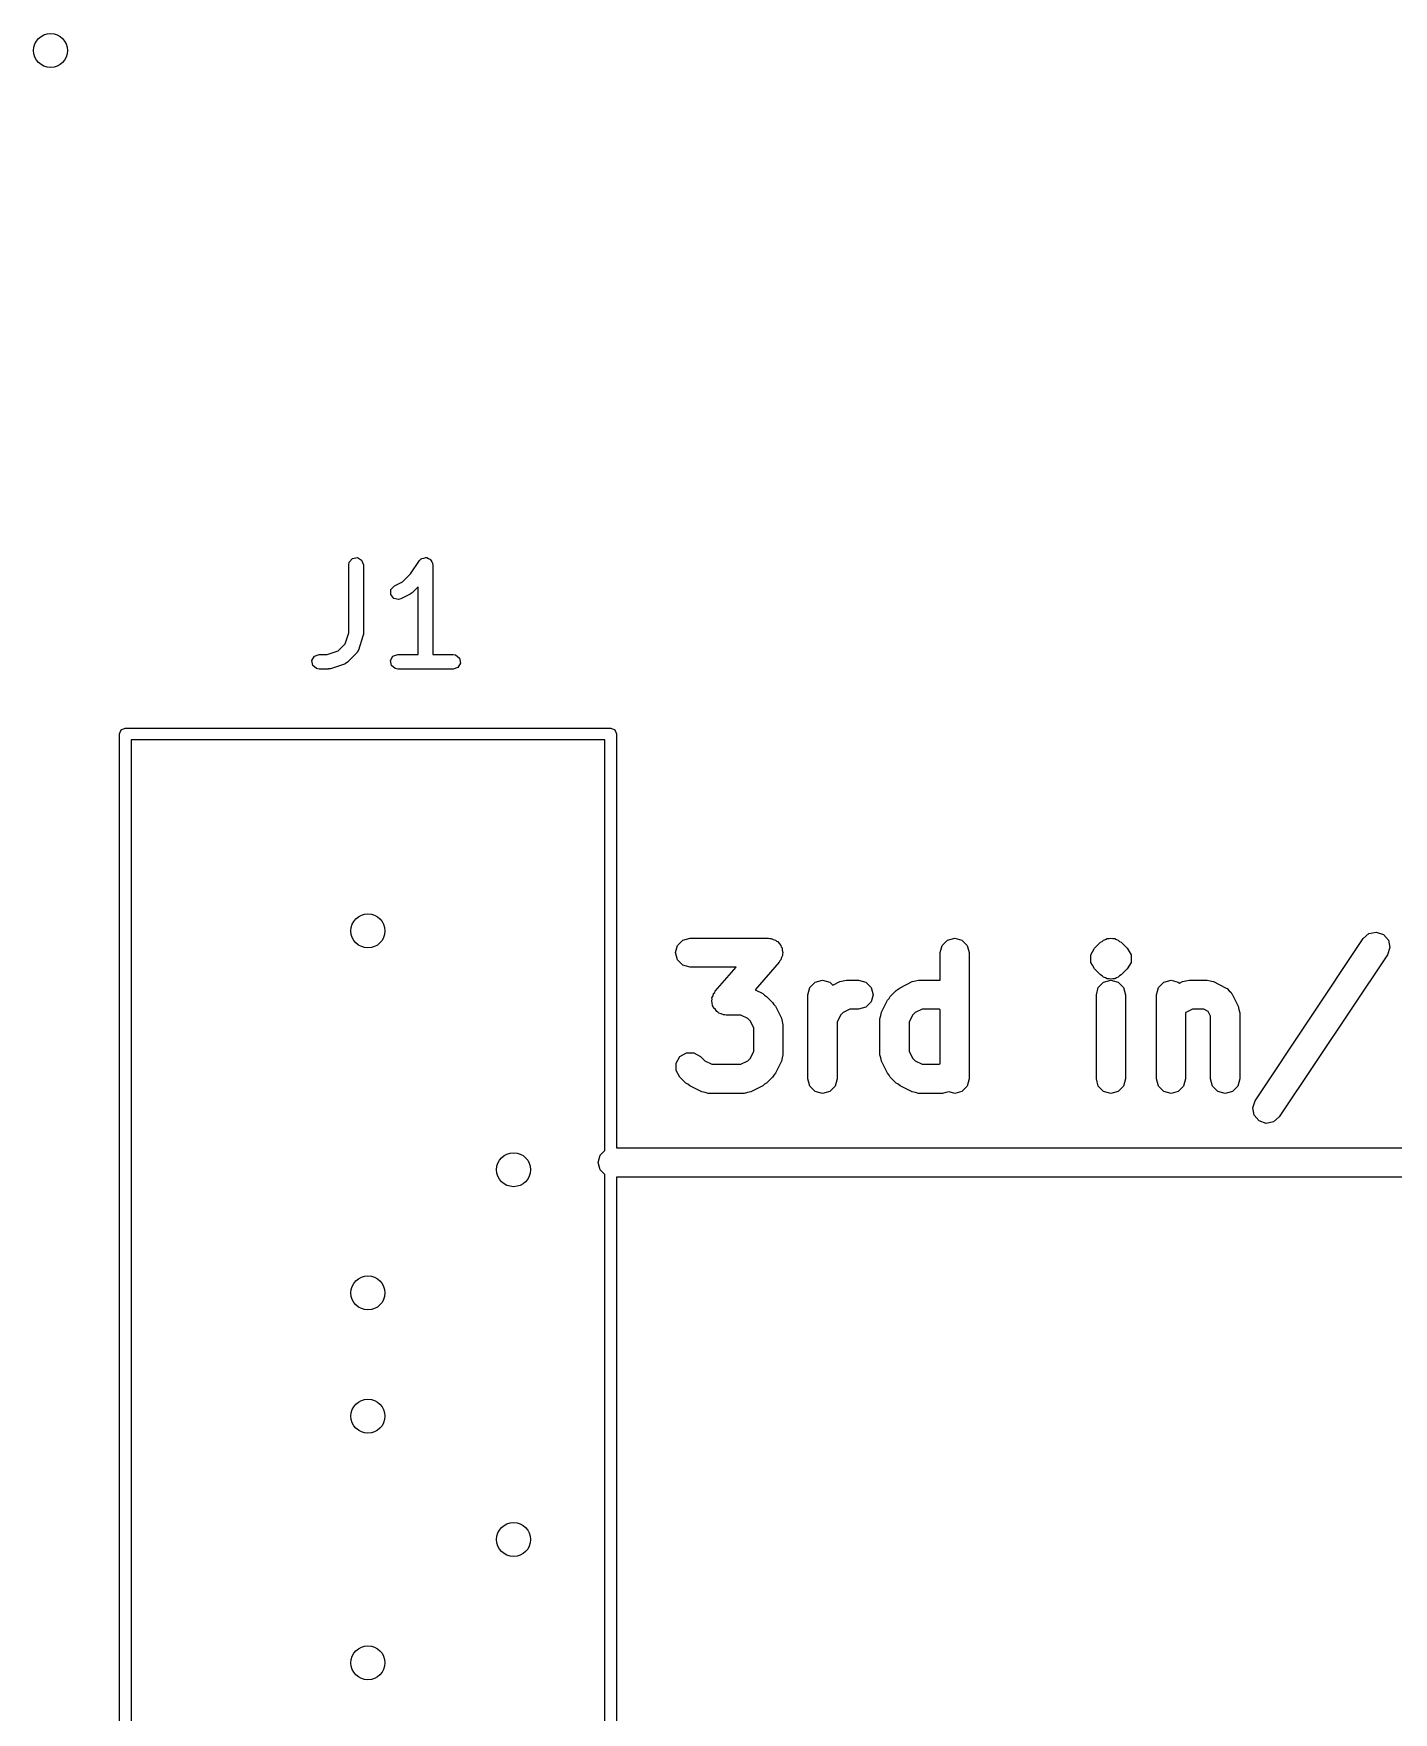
# Model space of a CAD drawing. Extents: x 5.08 to 7.09, y -4.36 to -3.04.
# Drawn here: x 5.078 to 5.629, y -3.721 to -3.04 of the extents above; entities that cross this region are included whole.
import ezdxf

# ---------------------------------------------------------------- set-up
doc = ezdxf.new("R2010")
doc.units = 0
doc.header["$MEASUREMENT"] = 0
doc.layers.add('BLACK', color=7, linetype='CONTINUOUS')

msp = doc.modelspace()

# ---------------------------------------------------------------- linework, layer by layer
at = {"layer": 'BLACK', "linetype": 'CONTINUOUS'}
for p, q in [((5.20573, -3.25554), (5.20591, -3.25453)), ((5.20591, -3.25453), (5.2072, -3.25299)), ((5.2072, -3.25299), (5.20919, -3.25264)), ((5.20919, -3.25264), (5.21094, -3.25365)), ((5.21094, -3.25365), (5.21163, -3.25554)), ((5.23076, -3.25929), (5.23434, -3.25391)), ((5.23434, -3.25391), (5.23505, -3.25316)), ((5.23505, -3.25316), (5.23522, -3.25312)), ((5.23522, -3.25312), (5.23532, -3.25299)), ((5.23532, -3.25299), (5.23617, -3.25284)), ((5.23617, -3.25284), (5.23699, -3.2526)), ((5.23699, -3.2526), (5.23715, -3.25267)), ((5.23715, -3.25267), (5.23731, -3.25264)), ((5.23731, -3.25264), (5.23806, -3.25306)), ((5.23806, -3.25306), (5.23884, -3.25341)), ((5.23884, -3.25341), (5.23892, -3.25356)), ((5.23892, -3.25356), (5.23906, -3.25365)), ((5.23906, -3.25365), (5.23936, -3.25445)), ((5.23936, -3.25445), (5.23974, -3.25522)), ((5.20573, -3.28319), (5.20573, -3.25554)), ((5.21163, -3.25554), (5.21163, -3.28367)), ((5.22755, -3.26249), (5.23076, -3.25929)), ((5.23974, -3.25522), (5.2397, -3.25538)), ((5.2397, -3.25538), (5.23975, -3.25554)), ((5.23975, -3.25554), (5.23975, -3.29196)), ((5.22272, -3.26763), (5.22284, -3.26562)), ((5.22393, -3.26926), (5.22272, -3.26763)), ((5.22284, -3.26562), (5.22423, -3.26415)), ((5.22423, -3.26415), (5.22755, -3.26249)), ((5.23062, -3.26756), (5.22687, -3.26943)), ((5.23067, -3.26751), (5.23062, -3.26756)), ((5.23139, -3.26701), (5.23067, -3.26751)), ((5.23385, -3.26455), (5.23139, -3.26701)), ((5.23385, -3.29196), (5.23385, -3.26455)), ((5.22589, -3.26973), (5.22393, -3.26926)), ((5.22687, -3.26943), (5.22589, -3.26973)), ((5.20146, -3.29046), (5.20422, -3.28769)), ((5.20422, -3.28769), (5.20573, -3.28319)), ((5.21148, -3.2846), (5.20961, -3.29022)), ((5.21163, -3.28367), (5.21148, -3.28453)), ((5.21148, -3.28453), (5.21148, -3.2846)), ((5.19077, -3.2944), (5.19178, -3.29265)), ((5.19112, -3.29639), (5.19077, -3.2944)), ((5.19178, -3.29265), (5.19368, -3.29196)), ((5.19368, -3.29196), (5.19695, -3.29196)), ((5.19695, -3.29196), (5.20146, -3.29046)), ((5.20413, -3.29573), (5.20399, -3.29584)), ((5.2043, -3.29572), (5.20413, -3.29573)), ((5.20514, -3.29513), (5.2043, -3.29572)), ((5.20889, -3.29138), (5.20514, -3.29513)), ((5.20897, -3.29122), (5.20889, -3.29138)), ((5.20912, -3.29113), (5.20897, -3.29122)), ((5.20961, -3.29022), (5.20912, -3.29113)), ((5.22264, -3.2944), (5.22365, -3.29265)), ((5.223, -3.29639), (5.22264, -3.2944)), ((5.22365, -3.29265), (5.22555, -3.29196)), ((5.22555, -3.29196), (5.23385, -3.29196)), ((5.23975, -3.29196), (5.24805, -3.29196)), ((5.24805, -3.29196), (5.24906, -3.29214)), ((5.24906, -3.29214), (5.25061, -3.29344)), ((5.25096, -3.29543), (5.24995, -3.29718)), ((5.25061, -3.29344), (5.25096, -3.29543)), ((5.19267, -3.29769), (5.19112, -3.29639)), ((5.19368, -3.29787), (5.19267, -3.29769)), ((5.19743, -3.29787), (5.19368, -3.29787)), ((5.19749, -3.29784), (5.19743, -3.29787)), ((5.19836, -3.29772), (5.19749, -3.29784)), ((5.20399, -3.29584), (5.19836, -3.29772)), ((5.22454, -3.29769), (5.223, -3.29639)), ((5.22555, -3.29787), (5.22454, -3.29769)), ((5.24805, -3.29787), (5.22555, -3.29787)), ((5.24995, -3.29718), (5.24805, -3.29787)), ((5.11272, -3.32417), (5.11341, -3.3225)), ((5.11341, -3.3225), (5.11508, -3.32181)), ((5.11508, -3.32181), (5.31193, -3.32181)), ((5.31193, -3.32181), (5.3136, -3.3225)), ((5.3136, -3.3225), (5.31429, -3.32417)), ((5.11272, -3.97772), (5.11272, -3.32417)), ((5.11744, -3.32654), (5.11744, -3.97535)), ((5.30957, -3.32654), (5.11744, -3.32654)), ((5.30957, -3.49318), (5.30957, -3.32654)), ((5.31429, -3.32417), (5.31429, -3.4921)), ((5.61939, -3.40516), (5.62239, -3.40456)), ((5.62239, -3.40456), (5.62529, -3.40554)), ((5.33827, -3.41289), (5.33906, -3.40994)), ((5.33906, -3.40994), (5.34122, -3.40778)), ((5.34122, -3.40778), (5.34417, -3.40698)), ((5.34417, -3.40698), (5.37586, -3.40698)), ((5.37586, -3.40698), (5.37642, -3.40714)), ((5.37642, -3.40714), (5.377, -3.4071)), ((5.377, -3.4071), (5.37787, -3.40752)), ((5.37787, -3.40752), (5.37881, -3.40778)), ((5.37881, -3.40778), (5.37922, -3.40819)), ((5.37922, -3.40819), (5.37974, -3.40845)), ((5.37974, -3.40845), (5.38028, -3.40925)), ((5.38028, -3.40925), (5.38097, -3.40994)), ((5.38097, -3.40994), (5.38112, -3.4105)), ((5.38112, -3.4105), (5.38145, -3.41099)), ((5.38145, -3.41099), (5.38151, -3.41195)), ((5.4455, -3.41289), (5.44629, -3.40994)), ((5.44629, -3.40994), (5.44846, -3.40778)), ((5.44846, -3.40778), (5.45141, -3.40698)), ((5.45141, -3.40698), (5.45436, -3.40778)), ((5.45436, -3.40778), (5.45652, -3.40994)), ((5.45652, -3.40994), (5.45731, -3.41289)), ((5.50663, -3.4138), (5.50804, -3.41136)), ((5.50804, -3.41136), (5.50816, -3.41115)), ((5.50816, -3.41115), (5.5106, -3.40871)), ((5.5106, -3.40871), (5.51127, -3.40833)), ((5.5106, -3.40871), (5.5106, -3.40871)), ((5.5106, -3.40871), (5.5106, -3.40871)), ((5.51127, -3.40833), (5.51182, -3.40778)), ((5.51182, -3.40778), (5.51257, -3.40757)), ((5.51257, -3.40757), (5.51325, -3.40719)), ((5.51325, -3.40719), (5.51402, -3.40719)), ((5.51402, -3.40719), (5.51478, -3.40698)), ((5.51478, -3.40698), (5.51553, -3.40719)), ((5.51553, -3.40719), (5.5163, -3.40719)), ((5.5163, -3.40719), (5.5163, -3.40719)), ((5.5163, -3.40719), (5.51698, -3.40757)), ((5.51698, -3.40757), (5.51773, -3.40778)), ((5.51773, -3.40778), (5.51828, -3.40833)), ((5.51828, -3.40833), (5.51895, -3.40871)), ((5.51895, -3.40871), (5.51895, -3.40871)), ((5.51895, -3.40871), (5.52139, -3.41115)), ((5.52139, -3.41115), (5.52292, -3.4138)), ((5.57323, -3.47298), (5.6171, -3.40718)), ((5.6171, -3.40718), (5.61939, -3.40516)), ((5.62529, -3.40554), (5.62731, -3.40784)), ((5.62791, -3.41083), (5.62693, -3.41373)), ((5.62731, -3.40784), (5.62791, -3.41083)), ((5.33906, -3.41584), (5.33827, -3.41289)), ((5.34122, -3.418), (5.33906, -3.41584)), ((5.34417, -3.4188), (5.34122, -3.418)), ((5.3803, -3.41678), (5.3705, -3.42798)), ((5.38056, -3.41626), (5.3803, -3.41678)), ((5.38097, -3.41584), (5.38056, -3.41626)), ((5.38122, -3.41491), (5.38097, -3.41584)), ((5.38165, -3.41404), (5.38122, -3.41491)), ((5.38151, -3.41195), (5.38176, -3.41289)), ((5.38176, -3.41289), (5.38161, -3.41345)), ((5.38161, -3.41345), (5.38165, -3.41404)), ((5.4455, -3.42404), (5.4455, -3.41289)), ((5.45731, -3.41289), (5.45731, -3.46407)), ((5.50663, -3.41686), (5.50663, -3.4138)), ((5.50663, -3.4138), (5.50663, -3.4138)), ((5.5073, -3.418), (5.50663, -3.41686)), ((5.50816, -3.4195), (5.5073, -3.418)), ((5.52292, -3.41686), (5.52139, -3.4195)), ((5.52292, -3.4138), (5.52292, -3.41686)), ((5.62693, -3.41373), (5.58306, -3.47953)), ((5.36284, -3.4188), (5.34417, -3.4188)), ((5.35435, -3.4285), (5.36284, -3.4188)), ((5.39268, -3.427), (5.39484, -3.42484)), ((5.39484, -3.42484), (5.39779, -3.42404)), ((5.39779, -3.42404), (5.40074, -3.42484)), ((5.40074, -3.42484), (5.40202, -3.42611)), ((5.40202, -3.42611), (5.4049, -3.42467)), ((5.4049, -3.42467), (5.40623, -3.4244)), ((5.40623, -3.4244), (5.40754, -3.42404)), ((5.40754, -3.42404), (5.41241, -3.42404)), ((5.41241, -3.42404), (5.41537, -3.42484)), ((5.41537, -3.42484), (5.41753, -3.427)), ((5.42927, -3.42711), (5.43414, -3.42467)), ((5.43414, -3.42467), (5.43547, -3.4244)), ((5.43547, -3.4244), (5.43679, -3.42404)), ((5.43679, -3.42404), (5.4455, -3.42404)), ((5.5106, -3.42194), (5.50816, -3.4195)), ((5.50966, -3.427), (5.51182, -3.42484)), ((5.51127, -3.42233), (5.5106, -3.42194)), ((5.5106, -3.42194), (5.5106, -3.42194)), ((5.5106, -3.42194), (5.5106, -3.42194)), ((5.51182, -3.42288), (5.51127, -3.42233)), ((5.51257, -3.42308), (5.51182, -3.42288)), ((5.51182, -3.42484), (5.51478, -3.42404)), ((5.51325, -3.42347), (5.51257, -3.42308)), ((5.51402, -3.42347), (5.51325, -3.42347)), ((5.51325, -3.42347), (5.51325, -3.42347)), ((5.51478, -3.42367), (5.51402, -3.42347)), ((5.51553, -3.42347), (5.51478, -3.42367)), ((5.51478, -3.42404), (5.51773, -3.42484)), ((5.5163, -3.42347), (5.51553, -3.42347)), ((5.51698, -3.42308), (5.5163, -3.42347)), ((5.51773, -3.42288), (5.51698, -3.42308)), ((5.51828, -3.42233), (5.51773, -3.42288)), ((5.51773, -3.42484), (5.51989, -3.427)), ((5.51895, -3.42194), (5.51828, -3.42233)), ((5.52139, -3.4195), (5.51895, -3.42194)), ((5.51895, -3.42194), (5.51895, -3.42194)), ((5.53403, -3.427), (5.53619, -3.42484)), ((5.53619, -3.42484), (5.53915, -3.42404)), ((5.53915, -3.42404), (5.5421, -3.42484)), ((5.5421, -3.42484), (5.54256, -3.4253)), ((5.54256, -3.4253), (5.54382, -3.42467)), ((5.54382, -3.42467), (5.54515, -3.4244)), ((5.54515, -3.4244), (5.54646, -3.42404)), ((5.54646, -3.42404), (5.55377, -3.42404)), ((5.55377, -3.42404), (5.55508, -3.4244)), ((5.55508, -3.4244), (5.55641, -3.42467)), ((5.55641, -3.42467), (5.56129, -3.42711)), ((5.35289, -3.43239), (5.35304, -3.43182)), ((5.353, -3.43124), (5.35343, -3.43037)), ((5.35304, -3.43182), (5.353, -3.43124)), ((5.35343, -3.43037), (5.35368, -3.42943)), ((5.35368, -3.42943), (5.35409, -3.42902)), ((5.35409, -3.42902), (5.35435, -3.4285)), ((5.3705, -3.42798), (5.37362, -3.42954)), ((5.37362, -3.42954), (5.37433, -3.43017)), ((5.37433, -3.43017), (5.37516, -3.43065)), ((5.37516, -3.43065), (5.37759, -3.43309)), ((5.39188, -3.42995), (5.39268, -3.427)), ((5.39188, -3.46407), (5.39188, -3.42995)), ((5.41753, -3.427), (5.41832, -3.42995)), ((5.41832, -3.42995), (5.41753, -3.4329)), ((5.42419, -3.43218), (5.42482, -3.43147)), ((5.42482, -3.43147), (5.4253, -3.43065)), ((5.4253, -3.43065), (5.42773, -3.42821)), ((5.42773, -3.42821), (5.42856, -3.42774)), ((5.42856, -3.42774), (5.42927, -3.42711)), ((5.50887, -3.42995), (5.50966, -3.427)), ((5.50887, -3.46407), (5.50887, -3.42995)), ((5.51989, -3.427), (5.52068, -3.42995)), ((5.52068, -3.42995), (5.52068, -3.46407)), ((5.53324, -3.42995), (5.53403, -3.427)), ((5.53324, -3.46407), (5.53324, -3.42995)), ((5.56129, -3.42711), (5.56156, -3.42734)), ((5.56156, -3.42734), (5.5619, -3.42746)), ((5.5619, -3.42746), (5.56269, -3.42835)), ((5.56269, -3.42835), (5.56357, -3.42913)), ((5.56357, -3.42913), (5.56369, -3.42948)), ((5.56369, -3.42948), (5.56393, -3.42975)), ((5.56393, -3.42975), (5.56636, -3.43462)), ((5.35314, -3.43332), (5.35289, -3.43239)), ((5.3532, -3.43429), (5.35314, -3.43332)), ((5.35353, -3.43478), (5.3532, -3.43429)), ((5.35368, -3.43534), (5.35353, -3.43478)), ((5.35437, -3.43603), (5.35368, -3.43534)), ((5.35491, -3.43683), (5.35437, -3.43603)), ((5.35543, -3.43709), (5.35491, -3.43683)), ((5.35584, -3.4375), (5.35543, -3.43709)), ((5.35678, -3.43775), (5.35584, -3.4375)), ((5.35765, -3.43818), (5.35678, -3.43775)), ((5.35823, -3.43814), (5.35765, -3.43818)), ((5.35879, -3.43829), (5.35823, -3.43814)), ((5.36471, -3.43829), (5.35879, -3.43829)), ((5.36748, -3.43968), (5.36471, -3.43829)), ((5.37759, -3.43309), (5.37807, -3.43391)), ((5.37807, -3.43391), (5.3787, -3.43462)), ((5.3787, -3.43462), (5.38114, -3.4395)), ((5.40508, -3.43832), (5.4037, -3.44109)), ((5.40616, -3.43724), (5.40508, -3.43832)), ((5.40893, -3.43586), (5.40616, -3.43724)), ((5.41241, -3.43586), (5.40893, -3.43586)), ((5.41537, -3.43506), (5.41241, -3.43586)), ((5.41753, -3.4329), (5.41537, -3.43506)), ((5.42113, -3.4397), (5.42148, -3.43839)), ((5.42148, -3.43839), (5.42175, -3.43706)), ((5.42175, -3.43706), (5.42419, -3.43218)), ((5.43433, -3.43832), (5.43294, -3.44109)), ((5.43541, -3.43724), (5.43433, -3.43832)), ((5.43818, -3.43586), (5.43541, -3.43724)), ((5.44514, -3.43586), (5.43818, -3.43586)), ((5.4455, -3.43604), (5.44514, -3.43586)), ((5.4455, -3.45798), (5.4455, -3.43604)), ((5.54508, -3.43724), (5.54505, -3.43727)), ((5.54505, -3.43727), (5.54505, -3.46407)), ((5.54785, -3.43586), (5.54508, -3.43724)), ((5.55238, -3.43586), (5.54785, -3.43586)), ((5.55424, -3.43679), (5.55238, -3.43586)), ((5.55518, -3.43866), (5.55424, -3.43679)), ((5.55518, -3.46407), (5.55518, -3.43866)), ((5.56636, -3.43462), (5.56664, -3.43595)), ((5.56664, -3.43595), (5.56699, -3.43726)), ((5.56699, -3.43726), (5.56699, -3.46407)), ((5.36856, -3.44076), (5.36748, -3.43968)), ((5.36995, -3.44353), (5.36856, -3.44076)), ((5.36995, -3.45293), (5.36995, -3.44353)), ((5.38114, -3.4395), (5.38141, -3.44083)), ((5.38141, -3.44083), (5.38176, -3.44214)), ((5.38176, -3.44214), (5.38176, -3.45432)), ((5.4037, -3.44109), (5.4037, -3.46407)), ((5.42113, -3.45432), (5.42113, -3.4397)), ((5.43294, -3.44109), (5.43294, -3.45293)), ((5.33847, -3.45767), (5.34, -3.45502)), ((5.33847, -3.46073), (5.33847, -3.45767)), ((5.34, -3.45502), (5.34264, -3.45349)), ((5.34264, -3.45349), (5.3457, -3.45349)), ((5.3457, -3.45349), (5.34835, -3.45502)), ((5.34835, -3.45502), (5.35011, -3.45678)), ((5.35011, -3.45678), (5.35288, -3.45817)), ((5.35288, -3.45817), (5.36471, -3.45817)), ((5.36471, -3.45817), (5.36748, -3.45678)), ((5.36748, -3.45678), (5.36856, -3.4557)), ((5.36856, -3.4557), (5.36995, -3.45293)), ((5.38114, -3.45696), (5.3787, -3.46184)), ((5.38141, -3.45563), (5.38114, -3.45696)), ((5.38176, -3.45432), (5.38141, -3.45563)), ((5.42148, -3.45563), (5.42113, -3.45432)), ((5.42175, -3.45696), (5.42148, -3.45563)), ((5.42419, -3.46184), (5.42175, -3.45696)), ((5.43294, -3.45293), (5.43433, -3.4557)), ((5.43433, -3.4557), (5.43541, -3.45678)), ((5.43541, -3.45678), (5.43818, -3.45817)), ((5.43818, -3.45817), (5.44514, -3.45817)), ((5.44514, -3.45817), (5.4455, -3.45798)), ((5.34, -3.46337), (5.33847, -3.46073)), ((5.34243, -3.46581), (5.34, -3.46337)), ((5.34326, -3.46629), (5.34243, -3.46581)), ((5.37516, -3.46581), (5.37433, -3.46629)), ((5.37759, -3.46337), (5.37516, -3.46581)), ((5.37807, -3.46255), (5.37759, -3.46337)), ((5.3787, -3.46184), (5.37807, -3.46255)), ((5.39268, -3.46702), (5.39188, -3.46407)), ((5.4037, -3.46407), (5.4029, -3.46702)), ((5.42482, -3.46255), (5.42419, -3.46184)), ((5.4253, -3.46337), (5.42482, -3.46255)), ((5.42773, -3.46581), (5.4253, -3.46337)), ((5.42856, -3.46629), (5.42773, -3.46581)), ((5.45731, -3.46407), (5.45652, -3.46702)), ((5.50966, -3.46702), (5.50887, -3.46407)), ((5.52068, -3.46407), (5.51989, -3.46702)), ((5.53403, -3.46702), (5.53324, -3.46407)), ((5.54505, -3.46407), (5.54426, -3.46702)), ((5.55597, -3.46702), (5.55518, -3.46407)), ((5.56699, -3.46407), (5.5662, -3.46702)), ((5.34397, -3.46692), (5.34326, -3.46629)), ((5.34884, -3.46935), (5.34397, -3.46692)), ((5.35017, -3.46963), (5.34884, -3.46935)), ((5.35148, -3.46998), (5.35017, -3.46963)), ((5.36611, -3.46998), (5.35148, -3.46998)), ((5.36742, -3.46963), (5.36611, -3.46998)), ((5.36875, -3.46935), (5.36742, -3.46963)), ((5.37362, -3.46692), (5.36875, -3.46935)), ((5.37433, -3.46629), (5.37362, -3.46692)), ((5.39484, -3.46919), (5.39268, -3.46702)), ((5.39779, -3.46998), (5.39484, -3.46919)), ((5.40074, -3.46919), (5.39779, -3.46998)), ((5.4029, -3.46702), (5.40074, -3.46919)), ((5.42927, -3.46692), (5.42856, -3.46629)), ((5.43414, -3.46935), (5.42927, -3.46692)), ((5.43547, -3.46963), (5.43414, -3.46935)), ((5.43679, -3.46998), (5.43547, -3.46963)), ((5.44653, -3.46998), (5.43679, -3.46998)), ((5.44785, -3.46963), (5.44653, -3.46998)), ((5.44912, -3.46936), (5.44785, -3.46963)), ((5.45141, -3.46998), (5.44912, -3.46936)), ((5.45436, -3.46919), (5.45141, -3.46998)), ((5.45652, -3.46702), (5.45436, -3.46919)), ((5.51182, -3.46919), (5.50966, -3.46702)), ((5.51478, -3.46998), (5.51182, -3.46919)), ((5.51773, -3.46919), (5.51478, -3.46998)), ((5.51989, -3.46702), (5.51773, -3.46919)), ((5.53619, -3.46919), (5.53403, -3.46702)), ((5.53915, -3.46998), (5.53619, -3.46919)), ((5.5421, -3.46919), (5.53915, -3.46998)), ((5.54426, -3.46702), (5.5421, -3.46919)), ((5.55813, -3.46919), (5.55597, -3.46702)), ((5.56108, -3.46998), (5.55813, -3.46919)), ((5.56403, -3.46919), (5.56108, -3.46998)), ((5.5662, -3.46702), (5.56403, -3.46919)), ((5.57225, -3.47588), (5.57323, -3.47298)), ((5.57285, -3.47887), (5.57225, -3.47588)), ((5.57487, -3.48117), (5.57285, -3.47887)), ((5.58306, -3.47953), (5.58076, -3.48155)), ((5.57776, -3.48215), (5.57487, -3.48117)), ((5.58076, -3.48155), (5.57776, -3.48215)), ((5.30769, -3.49506), (5.30957, -3.49318)), ((5.31429, -3.4921), (5.9879, -3.4921)), ((5.3069, -3.49801), (5.30769, -3.49506)), ((5.30769, -3.50096), (5.3069, -3.49801)), ((5.30957, -3.50284), (5.30769, -3.50096)), ((5.30957, -3.83643), (5.30957, -3.50284)), ((5.31429, -3.50391), (5.31429, -3.8361)), ((5.9879, -3.50391), (5.31429, -3.50391))]:
    msp.add_line(p, q, dxfattribs=at)
at = {"layer": 'BLACK'}
for centre in [(5.0848, -3.04701), (5.2135, -3.40409), (5.27256, -3.50094), (5.2135, -3.55094), (5.2135, -3.60094), (5.27256, -3.65094), (5.2135, -3.70094)]:
    msp.add_circle(centre, 0.00689, dxfattribs=at)

doc.saveas('drawing.dxf')
